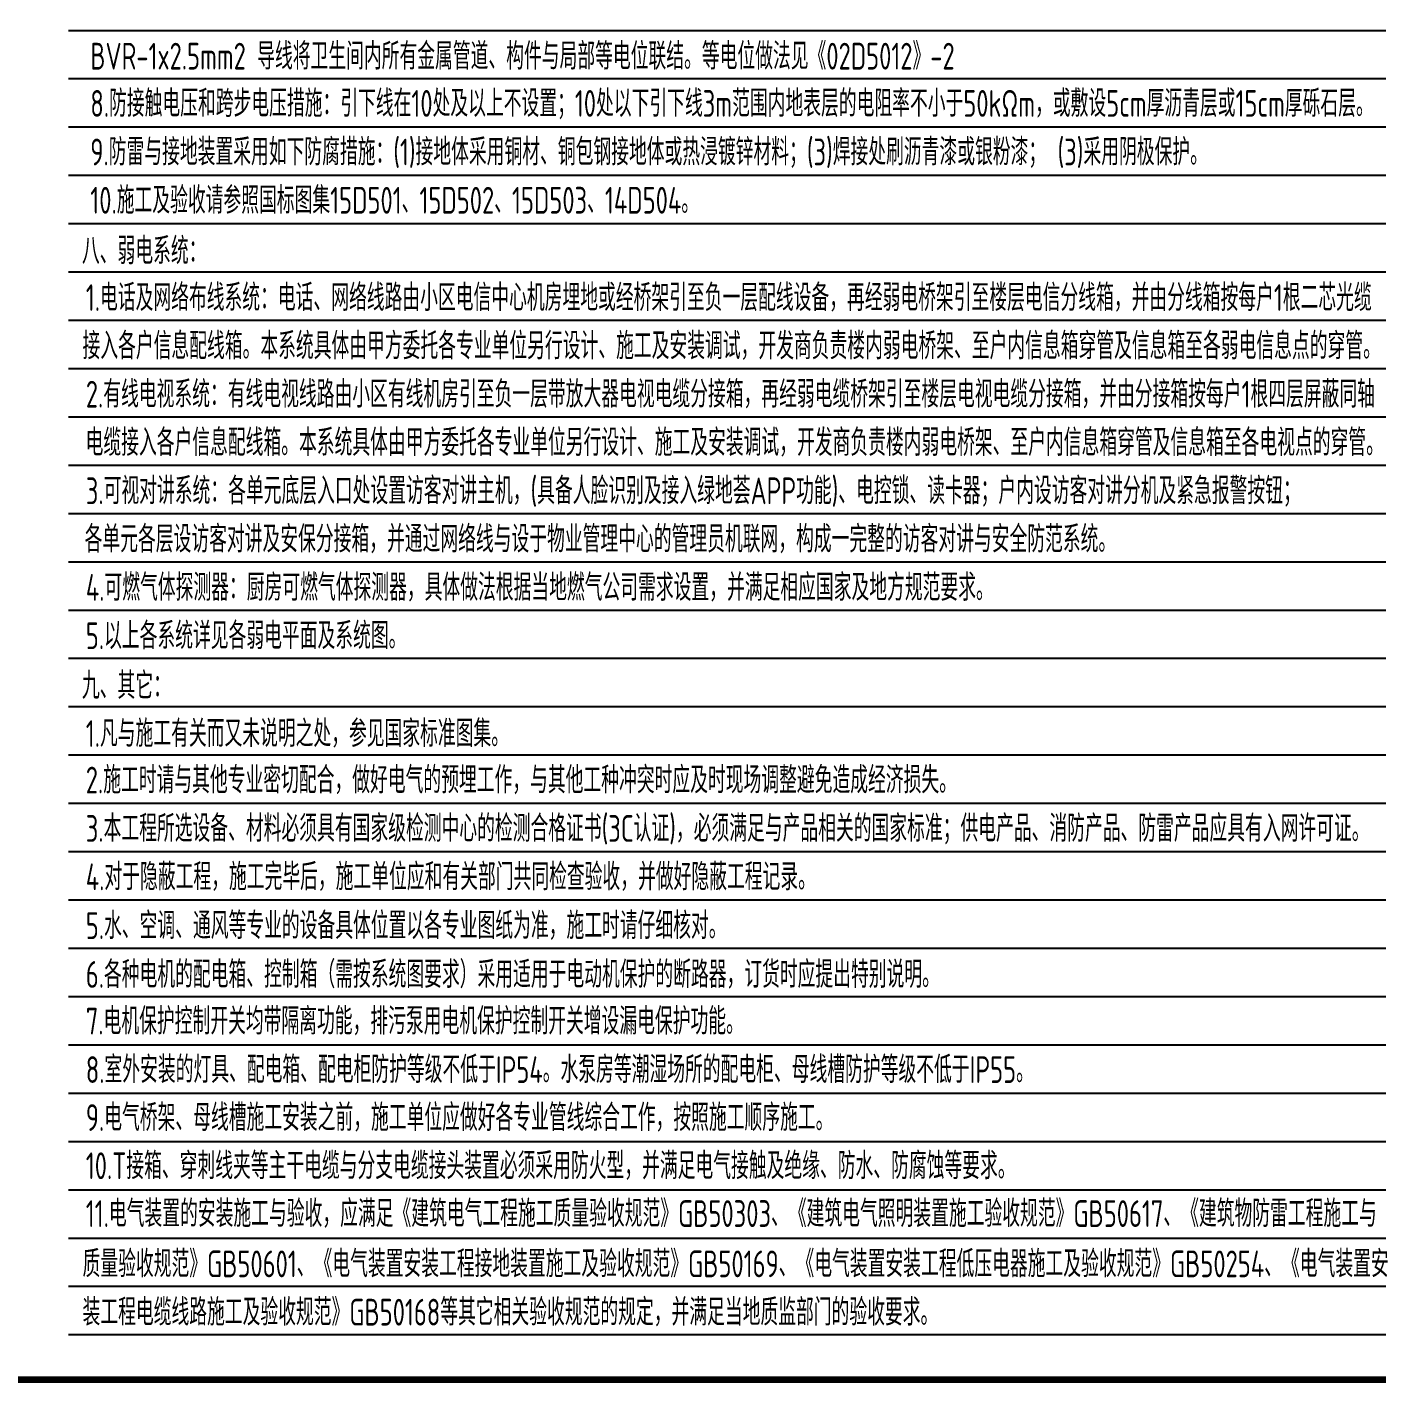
# Model space of a CAD drawing. Extents: x 2803505 to 5851001, y -1372902 to 24339.
# Drawn here: x 2861628 to 2881815, y -628904 to -608627 of the extents above; entities that cross this region are included whole.
import ezdxf

# ---------------------------------------------------------------- set-up
doc = ezdxf.new("R2010")
doc.units = 0
doc.header["$LTSCALE"] = 1000
doc.header["$MEASUREMENT"] = 0
doc.layers.add('TEL_TEXT', color=7, linetype='CONTINUOUS')
doc.layers.add('图框', color=147, linetype='CONTINUOUS', lineweight=20)
doc.styles.add('TSSD_Dimension', font='Tssdeng.shx', dxfattribs={"width": 0.7, "bigfont": 'tssdchn.shx'})

msp = doc.modelspace()

# ---------------------------------------------------------------- linework, layer by layer
at = {"layer": 'TEL_TEXT', "color": 0}
for p, q in [((2862248.3, -608675.5), (2883618.4, -608675.5)), ((2862248.3, -609398), (2883618.4, -609398)), ((2862248.3, -610120.4), (2883618.4, -610120.4)), ((2862248.3, -610842.9), (2883618.4, -610842.9)), ((2862248.3, -611565.3), (2883618.4, -611565.3)), ((2862248.3, -612287.8), (2883618.4, -612287.8)), ((2862248.3, -613010.2), (2883618.4, -613010.2)), ((2862248.3, -613732.7), (2883618.4, -613732.7)), ((2862248.3, -614455.1), (2883618.4, -614455.1)), ((2862248.3, -615177.6), (2883618.4, -615177.6)), ((2862248.3, -615900), (2883618.4, -615900)), ((2862248.3, -616622.5), (2883618.4, -616622.5)), ((2862248.3, -617345), (2883618.4, -617345)), ((2862248.3, -618067.4), (2883618.4, -618067.4)), ((2862248.3, -618789.9), (2883618.4, -618789.9)), ((2862248.3, -619512.3), (2883618.4, -619512.3)), ((2862248.3, -620234.8), (2883618.4, -620234.8)), ((2862248.3, -620957.2), (2883618.4, -620957.2)), ((2862248.3, -621679.7), (2883618.4, -621679.7)), ((2862248.3, -622402.1), (2883618.4, -622402.1)), ((2862248.3, -623124.6), (2883618.4, -623124.6)), ((2862248.3, -623847.1), (2883618.4, -623847.1)), ((2862248.3, -624569.5), (2883618.4, -624569.5)), ((2862248.3, -625292), (2883618.4, -625292)), ((2862248.3, -626014.4), (2883618.4, -626014.4)), ((2862248.3, -626736.9), (2883618.4, -626736.9)), ((2862248.3, -627459.3), (2883618.4, -627459.3)), ((2862248.3, -628181.8), (2883618.4, -628181.8))]:
    msp.add_line(p, q, dxfattribs=at)
at = {"layer": '图框', "const_width": 100}
msp.add_lwpolyline([(2836003.5, -628853.6), (2891903.5, -628853.6), (2891903.5, -588853.6), (2836003.5, -588853.6)], close=True, dxfattribs=at)

# ---------------------------------------------------------------- texts
at = {"layer": 'TEL_TEXT', "style": 'TSSD_Dimension', "width": 0.7}
for s, p in [('BVR-1x2.5mm2 导线将卫生间内所有金属管道、构件与局部等电位联结。等电位做法见《02D5012》-2', (2862573, -609261.8)), ('8.防接触电压和跨步电压措施：引下线在10处及以上不设置；10处以下引下线3m范围内地表层的电阻率不小于50kΩm，或敷设5cm厚沥青层或15cm厚砾石层。', (2862573, -609968.6)), ('9.防雷与接地装置采用如下防腐措施：(1)接地体采用铜材、铜包钢接地体或热浸镀锌材料；(3)焊接处刷沥青漆或银粉漆； (3)采用阴极保护。', (2862573, -610694.6)), ('10.施工及验收请参照国标图集15D501、15D502、15D503、14D504。', (2862573, -611417)), ('八、弱电系统：', (2862448.2, -612173.3)), ('1.电话及网络布线系统：电话、网络线路由小区电信中心机房埋地或经桥架引至负一层配线设备，再经弱电桥架引至楼层电信分线箱，并由分线箱按每户1根二芯光缆', (2862505.8, -612872.3)), ('接入各户信息配线箱。本系统具体由甲方委托各专业单位另行设计、施工及安装调试，开发商负责楼内弱电桥架、至户内信息箱穿管及信息箱至各弱电信息点的穿管。', (2862456.7, -613594.7)), ('2.有线电视系统：有线电视线路由小区有线机房引至负一层带放大器电视电缆分接箱，再经弱电缆桥架引至楼层电视电缆分接箱，并由分接箱按每户1根四层屏蔽同轴', (2862505.8, -614317.2)), ('电缆接入各户信息配线箱。本系统具体由甲方委托各专业单位另行设计、施工及安装调试，开发商负责楼内弱电桥架、至户内信息箱穿管及信息箱至各电视点的穿管。', (2862502.3, -615039.7)), ('3.可视对讲系统：各单元底层入口处设置访客对讲主机，(具备人脸识别及接入绿地荟APP功能)、电控锁、读卡器；户内设访客对讲分机及紧急报警按钮；', (2862505.8, -615762.1)), ('各单元各层设访客对讲及安保分接箱，并通过网络线与设于物业管理中心的管理员机联网，构成一完整的访客对讲与安全防范系统。', (2862488.2, -616484.6)), ('4.可燃气体探测器：厨房可燃气体探测器，具体做法根据当地燃气公司需求设置，并满足相应国家及地方规范要求。', (2862505.8, -617207)), ('5.以上各系统详见各弱电平面及系统图。', (2862505.8, -617929.5)), ('九、其它：', (2862448.2, -618675.4)), ('1.凡与施工有关而又未说明之处，参见国家标准图集。', (2862505.3, -619392.4)), ('2.施工时请与其他专业密切配合，做好电气的预埋工作，与其他工种冲突时应及时现场调整避免造成经济损失。', (2862505.3, -620087.6)), ('3.本工程所选设备、材料必须具有国家级检测中心的检测合格证书(3C认证)，必须满足与产品相关的国家标准；供电产品、消防产品、防雷产品应具有入网许可证。', (2862505.3, -620811.5)), ('4.对于隐蔽工程，施工完毕后，施工单位应和有关部门共同检查验收，并做好隐蔽工程记录。', (2862505.3, -621535.1)), ('5.水、空调、通风等专业的设备具体位置以各专业图纸为准，施工时请仔细核对。', (2862505.3, -622265.3)), ('6.各种电机的配电箱、控制箱（需按系统图要求）采用适用于电动机保护的断路器，订货时应提出特别说明。', (2862505.8, -622995.5)), ('7.电机保护控制开关均带隔离功能，排污泵用电机保护控制开关增设漏电保护功能。', (2862505.8, -623693.3)), ('8.室外安装的灯具、配电箱、配电柜防护等级不低于IP54。水泵房等潮湿场所的配电柜、母线槽防护等级不低于IP55。', (2862505.8, -624418.1)), ('9.电气桥架、母线槽施工安装之前，施工单位应做好各专业管线综合工作，按照施工顺序施工。', (2862505.8, -625135.5)), ('10.T接箱、穿刺线夹等主干电缆与分支电缆接头装置必须采用防火型，并满足电气接触及绝缘、防水、防腐蚀等要求。', (2862505.8, -625856.7)), ('11.电气装置的安装施工与验收，应满足《建筑电气工程施工质量验收规范》GB50303、《建筑电气照明装置施工验收规范》GB50617、《建筑物防雷工程施工与', (2862505.3, -626571.8)), ('质量验收规范》GB50601、《电气装置安装工程接地装置施工及验收规范》GB50169、《电气装置安装工程低压电器施工及验收规范》GB50254、《电气装置安', (2862457, -627323.8)), ('装工程电缆线路施工及验收规范》GB50168等其它相关验收规范的规定，并满足当地质监部门的验收要求。', (2862457, -628046.2))]:
    msp.add_text(s, height=400, dxfattribs=at).set_placement(p)

doc.saveas('drawing.dxf')
